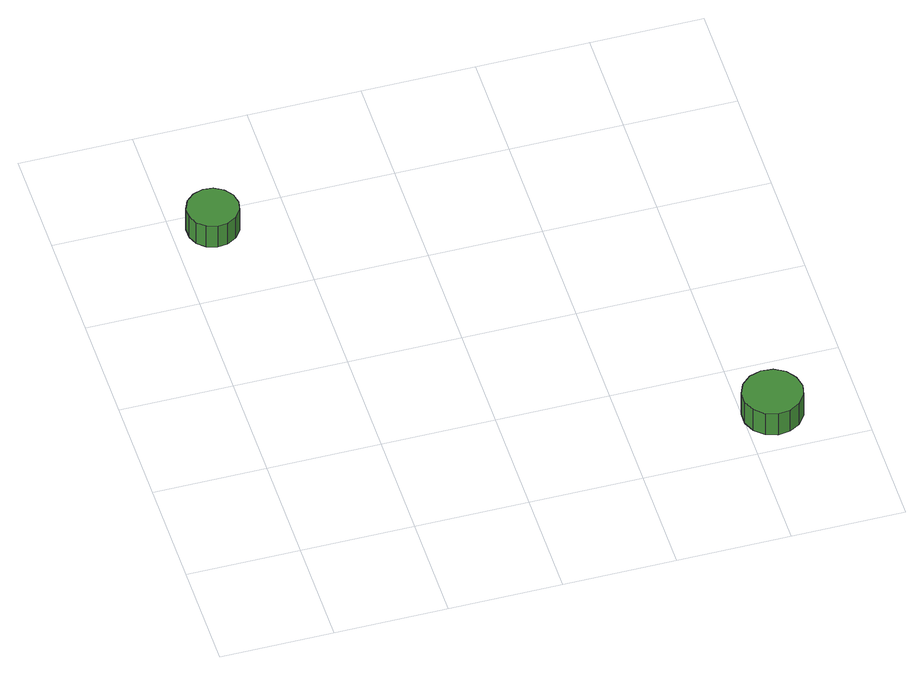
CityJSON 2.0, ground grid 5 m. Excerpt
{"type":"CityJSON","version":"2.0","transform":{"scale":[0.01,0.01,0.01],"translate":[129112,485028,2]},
"CityObjects":{
"tree1":{"type":"SolitaryVegetationObject","attributes":{"function":"something"},"geometry":[{"type":"MultiSurface","lod":"1","boundaries":[[[0,1,2,3,4,5,6,7,8,9,10,11,12,13,14]],[[15,16,17,18,19,20,21,22,23,24,25,26,27,28,29]],[[0,29,28,1]],[[1,28,27,2]],[[2,27,26,3]],[[3,26,25,4]],[[4,25,24,5]],[[5,24,23,6]],[[6,23,22,7]],[[7,22,21,8]],[[8,21,20,9]],[[9,20,19,10]],[[10,19,18,11]],[[11,18,17,12]],[[12,17,16,13]],[[13,16,15,14]],[[14,15,29,0]]]}]},
"tree2":{"type":"SolitaryVegetationObject","attributes":{"function":"something"},"geometry":[{"type":"MultiSurface","lod":"1","boundaries":[[[30,31,32,33,34,35,36,37,38,39,40,41,42,43,44]],[[45,46,47,48,49,50,51,52,53,54,55,56,57,58,59]],[[30,59,58,31]],[[31,58,57,32]],[[32,57,56,33]],[[33,56,55,34]],[[34,55,54,35]],[[35,54,53,36]],[[36,53,52,37]],[[37,52,51,38]],[[38,51,50,39]],[[39,50,49,40]],[[40,49,48,41]],[[41,48,47,42]],[[42,47,46,43]],[[43,46,45,44]],[[44,45,59,30]]]}]}
},
"vertices":[
[289,1908,133],[280,1954,133],[252,1992,133],[211,2016,133],[165,2021,133],[120,2006,133],[85,1975,133],[66,1932,133],[66,1885,133],[85,1842,133],[120,1811,133],[165,1796,133],[211,1801,133],[252,1825,133],[280,1863,133],[280,1863,8],[252,1825,8],[211,1801,8],[165,1796,8],[120,1811,8],[85,1842,8],[66,1885,8],[66,1932,8],[85,1975,8],[120,2006,8],[165,2021,8],[211,2016,8],[252,1992,8],[280,1954,8],[289,1908,8],
[2248,174,177],[2236,227,177],[2204,272,177],[2157,299,177],[2102,305,177],[2050,288,177],[2009,251,177],[1987,201,177],[1987,146,177],[2009,96,177],[2050,59,177],[2102,42,177],[2157,48,177],[2204,76,177],[2236,120,177],[2236,120,52],[2204,76,52],[2157,48,52],[2102,42,52],[2050,59,52],[2009,96,52],[1987,146,52],[1987,201,52],[2009,251,52],[2050,288,52],[2102,305,52],[2157,299,52],[2204,272,52],[2236,227,52],[2248,174,52]
]}
